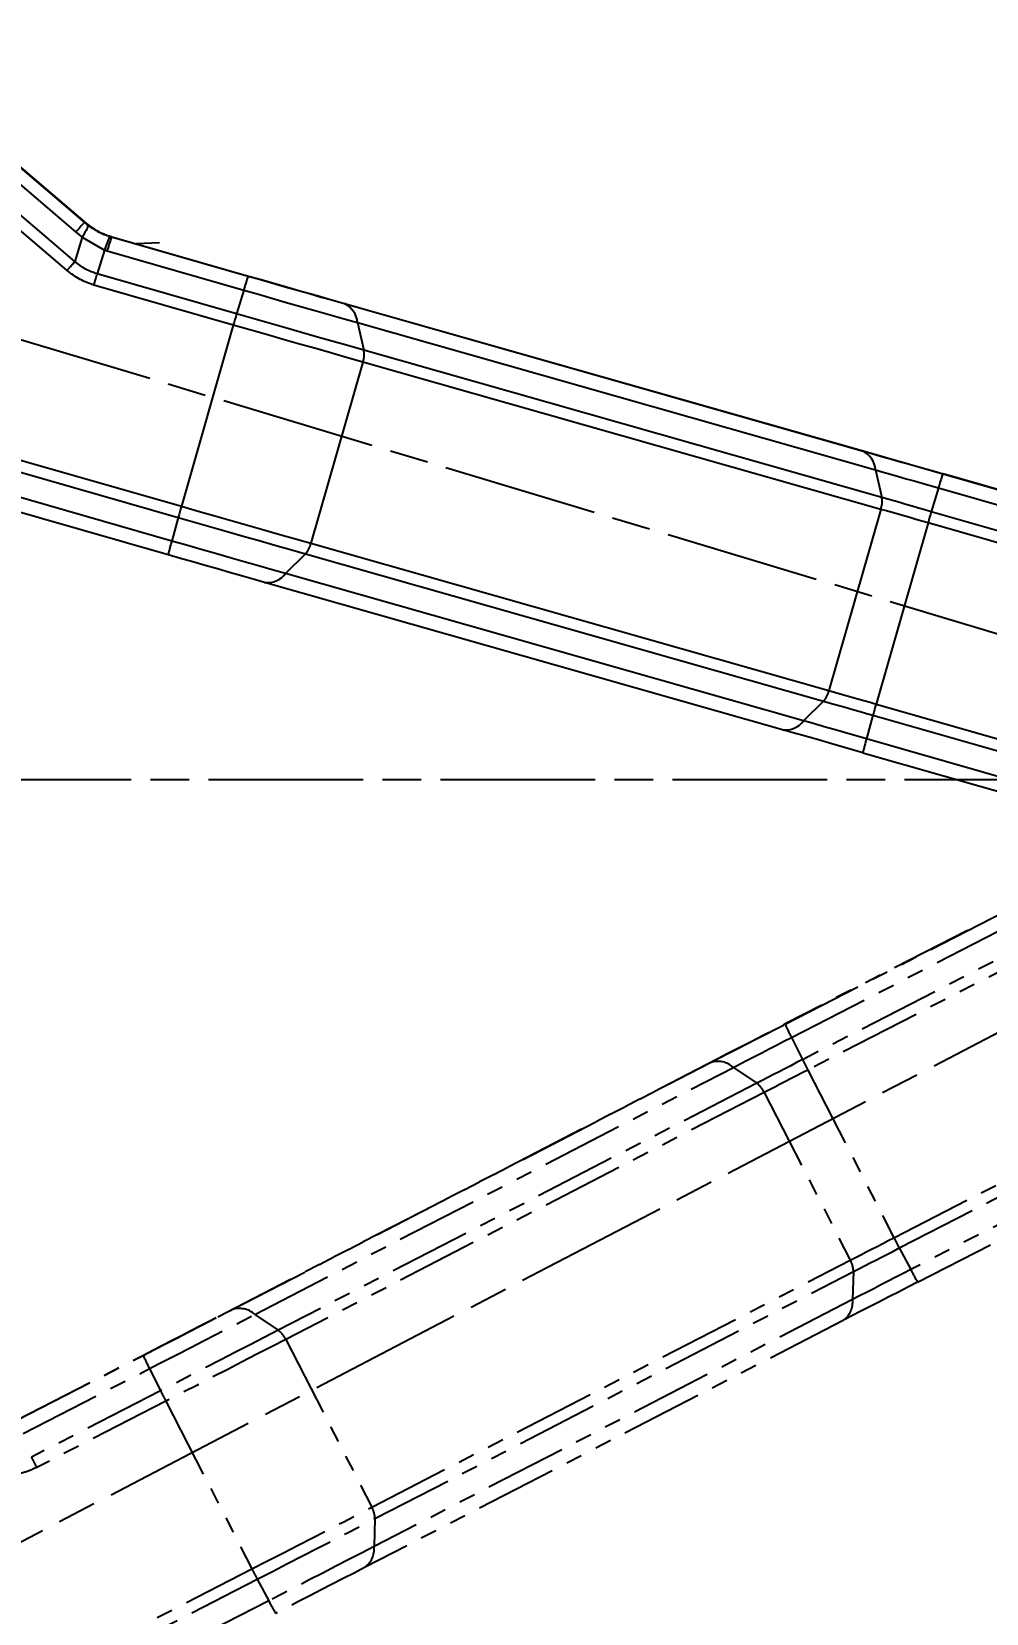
# Model space of a CAD drawing. Header units: millimetres. Extents: x 1663 to 4708, y 540 to 2693.
# Drawn here: x 4344.8 to 4418.8, y 1214.8 to 1337.5 of the extents above; entities that cross this region are included whole.
import ezdxf

# ---------------------------------------------------------------- set-up
doc = ezdxf.new("R2010")
doc.units = ezdxf.units.MM
doc.linetypes.add('AM_ISO08W050', pattern=[18, 12, -1.5, 3, -1.5])
doc.linetypes.add('PHANTOM', pattern=[12.7, 6.35, -1.27, 1.27, -1.27, 1.27, -1.27])
for name, color, linetype, lineweight in [('AM_5', 3, 'Continuous', 25), ('AM_7', 4, 'AM_ISO08W050', 25), ('标注', 3, 'Continuous', 13)]:
    doc.layers.add(name, color=color, linetype=linetype, lineweight=lineweight)
doc.styles.add('SLDTEXTSTYLE1', font='txt.shx', dxfattribs={"width": 0.7, "bigfont": 'gbcbig.shx'})
doc.dimstyles.new('SLDDIMSTYLE12$0', dxfattribs={"dimtxt": 12, "dimasz": 10, "dimexe": 0, "dimexo": 0.0625, "dimgap": 0.875, "dimtad": 1, "dimdec": 1, "dimlfac": 1.8, "dimrnd": 1e-09, "dimzin": 12, "dimdsep": 46, "dimtxsty": 'SLDTEXTSTYLE1', "dimcen": 0.09, "dimdle": 8.16, "dimclrd": 3, "dimclre": 3, "dimadec": 0, "dimazin": 3, "dimtfac": 1, "dimtdec": 1, "dimtofl": 0, "dimtmove": 0, "dimatfit": 3, "dimfxl": 0, "dimfrac": 2, "dimtolj": 1, "dimlwd": 5, "dimlwe": 5, "dimarcsym": 0})
doc.dimstyles.new('SLDDIMSTYLE12$2', dxfattribs={"dimtxt": 12, "dimasz": 10, "dimexe": 0, "dimexo": 0.0625, "dimgap": 0.875, "dimtad": 1, "dimdec": 1, "dimlfac": 1.8, "dimrnd": 1e-09, "dimzin": 12, "dimdsep": 46, "dimtxsty": 'SLDTEXTSTYLE1', "dimcen": 0.09, "dimdle": 8.16, "dimclrd": 3, "dimclre": 3, "dimadec": 0, "dimazin": 3, "dimtfac": 1, "dimtdec": 1, "dimtofl": 0, "dimtmove": 0, "dimatfit": 3, "dimfxl": 0, "dimfrac": 2, "dimtolj": 1, "dimlwd": 5, "dimlwe": 5, "dimarcsym": 0})

# ---------------------------------------------------------------- blocks, each defined once
blk = doc.blocks.new('*D78')
at = {"layer": 'Defpoints', "color": 0, "transparency": 16777216}
for p in [(4153.07, 1371.06), (4175.28, 1289.26), (4457.33, 1279.42), (4457.33, 1279.42), (4175.72, 1132.65)]:
    blk.add_point(p, dxfattribs=at)
at = {"layer": '标注', "color": 3, "linetype": 'Continuous', "lineweight": 5, "transparency": 16777216}
blk.add_arc((4457.33, 1279.42), 282.23, 165.2686, 205.498, dxfattribs=at)
at = {"layer": '标注', "color": 3, "transparency": 16777216}
for points in [[(4182.78, 1351.64), (4185.99, 1350.74), (4187.09, 1360.81)], [(4204.08, 1158.67), (4201.1, 1157.18), (4207.06, 1148.98)]]:
    blk.add_solid(points, dxfattribs=at)
at = {"layer": '标注', "color": 0, "transparency": 16777216, "insert": (4182.3, 1252.45), "char_height": 10, "attachment_point": 5, "rotation": 275.601, "style": 'SLDTEXTSTYLE1'}
blk.add_mtext('\\A1;60%%D', dxfattribs=at)
blk = doc.blocks.new('*D79')
at = {"layer": 'AM_5', "color": 3, "lineweight": 5, "transparency": 16777216}
blk.add_line((4206.77, 1279.45), (4205.32, 1279.45), dxfattribs=at)
at = {"layer": 'AM_5', "color": 3, "linetype": 'Continuous', "lineweight": 5, "transparency": 16777216}
blk.add_arc((4457.23, 1279.45), 251.91, 165.5129, 177.7254, dxfattribs=at)
at = {"layer": 'AM_5', "color": 3, "transparency": 16777216}
for points in [[(4211.72, 1342.92), (4214.93, 1342.02), (4216.02, 1352.1)], [(4207.18, 1289.42), (4203.85, 1289.48), (4205.32, 1279.45)]]:
    blk.add_solid(points, dxfattribs=at)
at = {"layer": 'Defpoints', "color": 0, "transparency": 16777216}
for p in [(4153.07, 1371.06), (4210.09, 1328.27), (4206.83, 1279.45), (4457.33, 1279.42), (4460.48, 1279.45)]:
    blk.add_point(p, dxfattribs=at)
at = {"layer": 'AM_5', "color": 0, "transparency": 16777216, "insert": (4201.2, 1317.17), "char_height": 12, "attachment_point": 5, "rotation": 81.6192, "style": 'SLDTEXTSTYLE1'}
blk.add_mtext('\\A1;15%%D', dxfattribs=at)
blk = doc.blocks.new('*D63')
at = {"layer": 'AM_5', "color": 3, "linetype": 'Continuous', "lineweight": 5, "transparency": 16777216}
for p, q in [((4220.4, 1352.02), (4237.83, 1409.88)), ((4465.25, 1341.38), (4247.4, 1407))]:
    blk.add_line(p, q, dxfattribs=at)
at = {"layer": 'AM_5', "color": 3, "lineweight": 5, "transparency": 16777216}
blk.add_line((4457.07, 1279.54), (4474.83, 1338.5), dxfattribs=at)
at = {"layer": 'AM_5', "color": 3, "transparency": 16777216}
for points in [[(4247.89, 1408.59), (4246.92, 1405.4), (4237.83, 1409.88)], [(4465.74, 1342.98), (4464.77, 1339.79), (4474.83, 1338.5)]]:
    blk.add_solid(points, dxfattribs=at)
at = {"layer": 'Defpoints', "color": 0, "transparency": 16777216}
for p in [(4237.83, 1409.88), (4220.38, 1351.96), (4457.05, 1279.48)]:
    blk.add_point(p, dxfattribs=at)
at = {"layer": 'AM_5', "color": 0, "transparency": 16777216, "insert": (4358.31, 1380.77), "char_height": 12, "attachment_point": 5, "rotation": 343.2384, "style": 'SLDTEXTSTYLE1'}
blk.add_mtext('\\A1;225', dxfattribs=at)

msp = doc.modelspace()

# ---------------------------------------------------------------- linework, layer by layer
at = {"color": 7, "linetype": 'Continuous', "lineweight": 25}
for p, q in [((4228.55, 1336.389), (4356.132, 1299.802)), ((4228.793, 1337.253), (4356.376, 1300.666)), ((4355.631, 1297.969), (4227.292, 1334.773)), ((4355.354, 1296.895), (4227.015, 1333.698)), ((4342.639, 1327.995), (4348.861, 1322.688)), ((4342.672, 1328.002), (4348.893, 1322.695)), ((4341.972, 1327.243), (4348.194, 1321.936)), ((4348.123, 1319.659), (4341.414, 1325.382)), ((4347.516, 1318.951), (4340.807, 1324.674)), ((4348.194, 1321.936), (4348.687, 1321.539)), ((4348.861, 1322.688), (4348.893, 1322.695)), ((4348.893, 1322.695), (4349.139, 1322.497)), ((4350.993, 1321.567), (4350.882, 1321.6)), ((4350.883, 1321.6), (4350.992, 1321.567)), ((4350.962, 1321.561), (4350.992, 1321.567)), ((4350.992, 1321.567), (4361.585, 1318.53)), ((4348.687, 1321.539), (4348.123, 1319.659)), ((4348.687, 1321.539), (4350.4, 1320.537)), ((4350.4, 1320.537), (4349.847, 1318.691)), ((4350.4, 1320.537), (4350.618, 1320.472)), ((4350.618, 1320.472), (4361.212, 1317.435)), ((4350.962, 1321.561), (4361.555, 1318.523)), ((4354.677, 1321.1), (4352.858, 1321.032)), ((4360.659, 1315.591), (4349.847, 1318.691)), ((4360.407, 1314.725), (4349.595, 1317.825)), ((4361.212, 1317.435), (4360.659, 1315.591)), ((4367.832, 1316.745), (4408.017, 1305.318)), ((4369.021, 1316.391), (4409.206, 1304.963)), ((4360.407, 1314.725), (4356.376, 1300.666)), ((4370.049, 1314.91), (4370.532, 1312.771)), ((4370.049, 1314.91), (4410.234, 1303.483)), ((4370.463, 1311.852), (4366.432, 1297.794)), ((4410.648, 1300.425), (4370.463, 1311.852)), ((4410.717, 1301.343), (4370.532, 1312.771)), ((4410.234, 1303.483), (4410.717, 1301.343)), ((4415.453, 1303.179), (4439.248, 1296.356)), ((4430.746, 1298.809), (4415.483, 1303.186)), ((4415.109, 1302.091), (4414.557, 1300.247)), ((4415.109, 1302.091), (4440.321, 1294.861)), ((4356.132, 1299.802), (4355.631, 1297.969)), ((4410.648, 1300.425), (4406.617, 1286.367)), ((4441.715, 1292.459), (4414.557, 1300.247)), ((4414.305, 1299.381), (4410.274, 1285.322)), ((4435.588, 1293.277), (4414.305, 1299.381)), ((4366.432, 1297.794), (4406.617, 1286.367)), ((4366.005, 1296.982), (4364.468, 1295.445)), ((4366.005, 1296.982), (4406.191, 1285.555)), ((4403.005, 1283.335), (4362.82, 1294.763)), ((4404.653, 1284.018), (4364.468, 1295.445)), ((4406.191, 1285.555), (4404.653, 1284.018)), ((4410.274, 1285.322), (4431.557, 1279.219)), ((4410.03, 1284.458), (4409.528, 1282.625)), ((4410.03, 1284.458), (4437.188, 1276.67)), ((4434.74, 1275.395), (4409.528, 1282.625)), ((4409.252, 1281.551), (4433.06, 1274.723))]:
    msp.add_line(p, q, dxfattribs=at)
at = {"color": 7, "linetype": 'PHANTOM', "lineweight": 25}
for p, q in [((4403.215, 1260.488), (4425.235, 1271.795)), ((4403.709, 1259.459), (4425.555, 1270.677)), ((4426.128, 1268.807), (4404.568, 1257.737)), ((4417.357, 1267.766), (4403.232, 1260.513)), ((4424.673, 1267.046), (4404.976, 1256.932)), ((4403.709, 1259.459), (4404.568, 1257.737)), ((4359.206, 1237.793), (4396.329, 1256.959)), ((4360.316, 1238.348), (4397.438, 1257.514)), ((4362.078, 1237.972), (4399.201, 1257.138)), ((4399.201, 1257.138), (4401.018, 1255.909)), ((4404.976, 1256.932), (4411.657, 1243.923)), ((4401.018, 1255.909), (4363.895, 1236.743)), ((4401.595, 1255.192), (4364.473, 1236.025)), ((4401.595, 1255.192), (4408.276, 1242.182)), ((4412.071, 1243.126), (4435.158, 1254.98)), ((4411.657, 1243.923), (4431.354, 1254.036)), ((4436.291, 1253.426), (4412.96, 1241.446)), ((4413.493, 1240.473), (4435.526, 1251.787)), ((4412.071, 1243.126), (4412.96, 1241.446)), ((4371.154, 1223.016), (4408.276, 1242.182)), ((4371.398, 1222.132), (4408.521, 1241.298)), ((4408.521, 1241.298), (4408.451, 1239.125)), ((4408.451, 1239.125), (4371.329, 1219.959)), ((4362.078, 1237.972), (4363.895, 1236.743)), ((4407.717, 1237.5), (4370.594, 1218.334)), ((4364.473, 1236.025), (4371.154, 1223.016)), ((4343.609, 1229.761), (4353.413, 1234.794)), ((4343.626, 1229.786), (4353.43, 1234.82)), ((4344.103, 1228.732), (4353.907, 1233.766)), ((4353.907, 1233.766), (4354.766, 1232.043)), ((4354.766, 1232.043), (4344.76, 1226.905)), ((4355.174, 1231.239), (4345.168, 1226.101)), ((4355.174, 1231.239), (4361.855, 1218.229)), ((4371.398, 1222.132), (4371.329, 1219.959)), ((4243.786, 1157.603), (4361.855, 1218.229)), ((4244.2, 1156.806), (4362.269, 1217.432)), ((4362.269, 1217.432), (4363.157, 1215.752)), ((4363.157, 1215.752), (4244.388, 1154.767))]:
    msp.add_line(p, q, dxfattribs=at)
at = {"color": 7, "linetype": 'Continuous', "lineweight": 25, "flags": 128}
for points in [[(4361.555, 1318.523), (4362.516, 1318.248), (4363.475, 1317.973), (4364.428, 1317.7), (4365.374, 1317.43), (4366.309, 1317.163), (4367.23, 1316.901), (4368.135, 1316.643), (4369.021, 1316.391)], [(4361.585, 1318.53), (4362.389, 1318.299), (4363.191, 1318.069), (4363.989, 1317.841), (4364.78, 1317.615), (4365.563, 1317.392), (4366.333, 1317.172), (4367.091, 1316.956), (4367.832, 1316.745)], [(4361.212, 1317.435), (4362.349, 1317.109), (4363.484, 1316.784), (4364.613, 1316.461), (4365.732, 1316.141), (4366.838, 1315.825), (4367.929, 1315.514), (4369, 1315.209), (4370.049, 1314.91)], [(4370.532, 1312.771), (4369.361, 1313.104), (4368.164, 1313.445), (4366.945, 1313.792), (4365.709, 1314.145), (4364.459, 1314.503), (4363.198, 1314.863), (4361.93, 1315.226), (4360.659, 1315.591)], [(4370.463, 1311.852), (4369.269, 1312.192), (4368.05, 1312.539), (4366.809, 1312.893), (4365.55, 1313.253), (4364.277, 1313.616), (4362.992, 1313.984), (4361.701, 1314.354), (4360.407, 1314.725)], [(4408.017, 1305.318), (4408.903, 1305.066), (4409.808, 1304.808), (4410.729, 1304.545), (4411.664, 1304.279), (4412.61, 1304.008), (4413.563, 1303.736), (4414.522, 1303.461), (4415.483, 1303.186)], [(4409.206, 1304.963), (4409.948, 1304.753), (4410.705, 1304.537), (4411.476, 1304.317), (4412.258, 1304.094), (4413.049, 1303.868), (4413.847, 1303.639), (4414.649, 1303.41), (4415.453, 1303.179)], [(4410.234, 1303.483), (4410.813, 1303.319), (4411.404, 1303.15), (4412.005, 1302.979), (4412.616, 1302.804), (4413.233, 1302.628), (4413.856, 1302.45), (4414.482, 1302.27), (4415.109, 1302.091)], [(4414.557, 1300.247), (4414.063, 1300.388), (4413.57, 1300.53), (4413.079, 1300.67), (4412.593, 1300.809), (4412.112, 1300.946), (4411.639, 1301.081), (4411.173, 1301.214), (4410.717, 1301.343)], [(4356.132, 1299.802), (4357.403, 1299.438), (4358.671, 1299.075), (4359.932, 1298.714), (4361.182, 1298.357), (4362.419, 1298.004), (4363.637, 1297.656), (4364.834, 1297.315), (4366.005, 1296.982)], [(4356.376, 1300.666), (4357.67, 1300.295), (4358.961, 1299.925), (4360.246, 1299.558), (4361.519, 1299.194), (4362.779, 1298.835), (4364.019, 1298.481), (4365.238, 1298.134), (4366.432, 1297.794)], [(4414.305, 1299.381), (4413.834, 1299.516), (4413.364, 1299.65), (4412.897, 1299.784), (4412.434, 1299.916), (4411.976, 1300.047), (4411.525, 1300.175), (4411.082, 1300.302), (4410.648, 1300.425)], [(4364.468, 1295.445), (4363.419, 1295.743), (4362.348, 1296.049), (4361.257, 1296.36), (4360.151, 1296.675), (4359.031, 1296.995), (4357.903, 1297.318), (4356.768, 1297.643), (4355.631, 1297.969)], [(4362.82, 1294.763), (4361.934, 1295.015), (4361.029, 1295.272), (4360.107, 1295.535), (4359.173, 1295.802), (4358.227, 1296.072), (4357.274, 1296.345), (4356.315, 1296.619), (4355.354, 1296.895)], [(4406.617, 1286.367), (4407.051, 1286.243), (4407.494, 1286.117), (4407.945, 1285.988), (4408.403, 1285.858), (4408.866, 1285.725), (4409.333, 1285.592), (4409.803, 1285.457), (4410.274, 1285.322)], [(4406.191, 1285.555), (4406.646, 1285.425), (4407.112, 1285.293), (4407.585, 1285.157), (4408.066, 1285.02), (4408.552, 1284.881), (4409.043, 1284.741), (4409.536, 1284.6), (4410.03, 1284.458)], [(4409.528, 1282.625), (4408.901, 1282.805), (4408.275, 1282.984), (4407.652, 1283.162), (4407.034, 1283.339), (4406.424, 1283.513), (4405.822, 1283.685), (4405.231, 1283.853), (4404.653, 1284.018)], [(4409.252, 1281.551), (4408.448, 1281.781), (4407.646, 1282.011), (4406.848, 1282.239), (4406.057, 1282.465), (4405.274, 1282.689), (4404.504, 1282.909), (4403.746, 1283.124), (4403.005, 1283.335)]]:
    msp.add_lwpolyline(points, dxfattribs=at)
at = {"color": 7, "linetype": 'PHANTOM', "lineweight": 25, "flags": 128}
for points in [[(4396.329, 1256.959), (4397.147, 1257.382), (4397.984, 1257.813), (4398.835, 1258.252), (4399.7, 1258.697), (4400.574, 1259.147), (4401.456, 1259.601), (4402.343, 1260.056), (4403.232, 1260.513)], [(4397.438, 1257.514), (4398.123, 1257.868), (4398.823, 1258.229), (4399.536, 1258.596), (4400.259, 1258.968), (4400.991, 1259.345), (4401.729, 1259.725), (4402.471, 1260.106), (4403.215, 1260.488)], [(4399.201, 1257.138), (4399.735, 1257.414), (4400.282, 1257.696), (4400.838, 1257.982), (4401.402, 1258.273), (4401.973, 1258.567), (4402.549, 1258.863), (4403.128, 1259.161), (4403.709, 1259.459)], [(4404.568, 1257.737), (4404.111, 1257.502), (4403.655, 1257.267), (4403.201, 1257.034), (4402.751, 1256.803), (4402.307, 1256.574), (4401.869, 1256.348), (4401.439, 1256.126), (4401.018, 1255.909)], [(4404.976, 1256.932), (4404.541, 1256.709), (4404.107, 1256.485), (4403.675, 1256.263), (4403.246, 1256.043), (4402.823, 1255.825), (4402.406, 1255.61), (4401.996, 1255.398), (4401.595, 1255.192)], [(4408.276, 1242.182), (4408.677, 1242.389), (4409.087, 1242.6), (4409.504, 1242.815), (4409.927, 1243.033), (4410.355, 1243.253), (4410.787, 1243.476), (4411.222, 1243.699), (4411.657, 1243.923)], [(4408.521, 1241.298), (4408.942, 1241.515), (4409.372, 1241.737), (4409.81, 1241.963), (4410.254, 1242.192), (4410.704, 1242.423), (4411.158, 1242.656), (4411.614, 1242.891), (4412.071, 1243.126)], [(4412.96, 1241.446), (4412.379, 1241.148), (4411.8, 1240.85), (4411.224, 1240.554), (4410.653, 1240.26), (4410.088, 1239.969), (4409.532, 1239.682), (4408.986, 1239.401), (4408.451, 1239.125)], [(4413.493, 1240.473), (4412.749, 1240.091), (4412.007, 1239.71), (4411.269, 1239.33), (4410.537, 1238.954), (4409.814, 1238.581), (4409.102, 1238.214), (4408.402, 1237.853), (4407.717, 1237.5)], [(4353.413, 1234.794), (4354.302, 1235.251), (4355.189, 1235.707), (4356.071, 1236.161), (4356.945, 1236.611), (4357.809, 1237.056), (4358.661, 1237.495), (4359.497, 1237.926), (4360.316, 1238.348)], [(4353.43, 1234.82), (4354.174, 1235.202), (4354.916, 1235.583), (4355.654, 1235.963), (4356.386, 1236.339), (4357.109, 1236.712), (4357.821, 1237.079), (4358.521, 1237.44), (4359.206, 1237.793)], [(4353.907, 1233.766), (4354.96, 1234.306), (4356.009, 1234.846), (4357.053, 1235.383), (4358.088, 1235.915), (4359.111, 1236.442), (4360.119, 1236.962), (4361.109, 1237.472), (4362.078, 1237.972)], [(4363.895, 1236.743), (4362.812, 1236.184), (4361.706, 1235.614), (4360.58, 1235.033), (4359.437, 1234.445), (4358.281, 1233.85), (4357.115, 1233.25), (4355.942, 1232.647), (4354.766, 1232.043)], [(4364.473, 1236.025), (4363.37, 1235.456), (4362.244, 1234.875), (4361.097, 1234.284), (4359.932, 1233.685), (4358.755, 1233.079), (4357.567, 1232.468), (4356.372, 1231.854), (4355.174, 1231.239)], [(4361.855, 1218.229), (4363.053, 1218.844), (4364.248, 1219.458), (4365.436, 1220.069), (4366.613, 1220.675), (4367.777, 1221.275), (4368.924, 1221.866), (4370.051, 1222.447), (4371.154, 1223.016)], [(4362.269, 1217.432), (4363.445, 1218.036), (4364.618, 1218.639), (4365.784, 1219.239), (4366.941, 1219.834), (4368.084, 1220.423), (4369.21, 1221.003), (4370.316, 1221.573), (4371.398, 1222.132)], [(4371.329, 1219.959), (4370.36, 1219.459), (4369.37, 1218.948), (4368.362, 1218.429), (4367.339, 1217.902), (4366.304, 1217.369), (4365.26, 1216.832), (4364.21, 1216.293), (4363.157, 1215.752)], [(4370.594, 1218.334), (4369.776, 1217.911), (4368.939, 1217.48), (4368.088, 1217.041), (4367.223, 1216.596), (4366.349, 1216.146), (4365.467, 1215.692), (4364.58, 1215.236), (4363.691, 1214.78)]]:
    msp.add_lwpolyline(points, dxfattribs=at)
at = {"color": 7, "linetype": 'Continuous', "lineweight": 25}
for centre, radius, start, end in [((4363.489, 1309.039), 20.007, 136.98231, 139.86093), ((4366.295, 1316.123), 16.269, 160.47233, 164.49361), ((4376.888, 1313.085), 16.269, 160.47233, 164.49361), ((4441.098, 1291.668), 83.921, 163.43713, 164.05307), ((4368.237, 1314.75), 1.819, 5.07762, 64.46165), ((4368.583, 1312.457), 1.975, 342.17658, 9.14397), ((4408.422, 1303.322), 1.819, 5.07766, 64.46203), ((4430.785, 1297.741), 16.268, 160.47228, 164.49364), ((4408.768, 1301.03), 1.975, 342.17656, 9.14413), ((4435.829, 1277.805), 82.676, 163.94748, 164.56969), ((4494.995, 1276.324), 83.921, 163.43713, 164.05307), ((4369.711, 1293.772), 14.692, 163.40044, 167.7271), ((4364.541, 1298.269), 1.95, 318.69224, 345.8928), ((4363.059, 1296.516), 1.77, 262.23993, 322.75953), ((4404.726, 1286.842), 1.95, 318.69201, 345.89284), ((4489.726, 1262.461), 82.676, 163.94748, 164.5697), ((4403.244, 1285.089), 1.77, 262.23993, 322.75953), ((4423.608, 1278.428), 14.692, 163.40041, 167.72716)]:
    msp.add_arc(centre, radius, start, end, dxfattribs=at)
at = {"color": 7, "linetype": 'PHANTOM', "lineweight": 25}
for centre, radius, start, end in [((4418.116, 1267.015), 16.268, 203.65312, 207.67448), ((4397.99, 1255.781), 1.819, 48.2585, 107.64287), ((4479.594, 1295.336), 83.921, 206.61797, 207.23391), ((4399.811, 1254.346), 1.975, 25.3574, 52.32497), ((4485.238, 1281.622), 82.676, 207.12832, 207.75054), ((4406.572, 1241.234), 1.95, 1.87285, 29.07368), ((4426.099, 1248.02), 14.692, 206.58125, 210.908), ((4360.867, 1236.615), 1.819, 48.25846, 107.64249), ((4406.691, 1238.942), 1.77, 305.42077, 5.94037), ((4362.688, 1235.18), 1.975, 25.35742, 52.32481), ((4368.314, 1241.321), 16.269, 203.65317, 207.67445), ((4429.792, 1269.643), 83.921, 206.61798, 207.23391), ((4369.449, 1222.068), 1.95, 1.87308, 29.07364), ((4369.568, 1219.776), 1.77, 305.42077, 5.94037), ((4435.436, 1255.928), 82.676, 207.12832, 207.75053), ((4376.297, 1222.326), 14.692, 206.58128, 210.90794)]:
    msp.add_arc(centre, radius, start, end, dxfattribs=at)
at = {"color": 7, "linetype": 'Continuous', "lineweight": 25}
for points, knots in [([(4349.107, 1322.49), (4349.112, 1322.425), (4349.122, 1322.296), (4348.832, 1321.791), (4348.687, 1321.539)], [0, 0, 0, 0, 0.5008043, 1, 1, 1, 1]), ([(4348.861, 1322.688), (4348.906, 1322.65), (4348.987, 1322.582), (4349.071, 1322.518), (4349.107, 1322.49)], [0, 0, 0, 0, 0.5576718, 1, 1, 1, 1]), ([(4349.107, 1322.49), (4349.382, 1322.3), (4349.923, 1321.926), (4350.546, 1321.703), (4350.853, 1321.594)], [0, 0, 0, 0, 0.5083155, 1, 1, 1, 1]), ([(4349.139, 1322.497), (4349.413, 1322.307), (4349.952, 1321.933), (4350.576, 1321.71), (4350.883, 1321.6)], [0, 0, 0, 0, 0.50800634, 1, 1, 1, 1]), ([(4350.853, 1321.594), (4350.816, 1321.549), (4350.743, 1321.459), (4350.514, 1320.845), (4350.4, 1320.537)], [0, 0, 0, 0, 0.5, 1, 1, 1, 1]), ([(4350.853, 1321.594), (4350.873, 1321.587), (4350.909, 1321.576), (4350.946, 1321.566), (4350.962, 1321.561)], [0, 0, 0, 0, 0.5601455, 1, 1, 1, 1]), ([(4349.847, 1318.691), (4349.537, 1318.801), (4348.907, 1319.024), (4348.388, 1319.445), (4348.123, 1319.659)], [0, 0, 0, 0, 0.4914989, 1, 1, 1, 1]), ([(4349.595, 1317.825), (4349.225, 1317.954), (4348.471, 1318.217), (4347.838, 1318.703), (4347.516, 1318.951)], [0, 0, 0, 0, 0.4902935, 1, 1, 1, 1])]:
    msp.add_open_spline(points, degree=3, knots=knots, dxfattribs=at)
for points in [[(4347.516, 1318.951), (4347.575, 1319.02), (4347.693, 1319.159), (4347.861, 1319.354), (4348.011, 1319.529), (4348.086, 1319.615), (4348.123, 1319.659)], [(4349.595, 1317.825), (4349.619, 1317.909), (4349.667, 1318.076), (4349.735, 1318.313), (4349.798, 1318.527), (4349.831, 1318.637), (4349.847, 1318.691)]]:
    msp.add_open_spline(points, degree=3, dxfattribs=at)
at = {"color": 7, "linetype": 'PHANTOM', "lineweight": 25}
msp.add_open_spline([(4345.168, 1226.101), (4344.811, 1225.942), (4344.082, 1225.618), (4343.287, 1225.539), (4342.882, 1225.499)], degree=3, knots=[0, 0, 0, 0, 0.4902935, 1, 1, 1, 1], dxfattribs=at)
msp.add_open_spline([(4345.168, 1226.101), (4345.129, 1226.178), (4345.049, 1226.333), (4344.937, 1226.553), (4344.837, 1226.752), (4344.785, 1226.854), (4344.76, 1226.905)], degree=3, dxfattribs=at)
at = {"layer": 'AM_7'}
for p, q in [((4457.335, 1279.42), (4153.067, 1371.062)), ((4457.335, 1279.42), (4175.722, 1132.646)), ((4460.483, 1279.452), (4206.832, 1279.452))]:
    msp.add_line(p, q, dxfattribs=at)

# ---------------------------------------------------------------- dimensions: what is measured, and where the dimension line sits
at = {"layer": 'AM_5'}
dim = msp.add_linear_dim(base=(4237.83, 1409.881), p1=(4457.054, 1279.479), p2=(4220.385, 1351.96), angle=163.23837, text='225', dimstyle='SLDDIMSTYLE12$0', override={"dimlfac": 1, "dimpost": ''}, dxfattribs=at)
dim.commit()
dim.dimension.update_dxf_attribs({"geometry": '*D63', "text_midpoint": (4358.313, 1380.773)})
dim = msp.add_angular_dim_2l(base=(4210.092, 1328.272), line1=((4457.335, 1279.42), (4153.067, 1371.062)), line2=((4460.483, 1279.452), (4206.832, 1279.452)), text='15%%D', dimstyle='SLDDIMSTYLE12$2', override={"dimlfac": 1, "dimpost": ''}, dxfattribs=at)
dim.commit()
dim.dimension.update_dxf_attribs({"geometry": '*D79', "text_midpoint": (4201.205, 1317.171)})
at = {"layer": '标注'}
dim = msp.add_angular_dim_2l(base=(4175.275, 1289.262), line1=((4457.335, 1279.42), (4153.067, 1371.062)), line2=((4457.335, 1279.42), (4175.722, 1132.646)), text='60%%D', dimstyle='SLDDIMSTYLE12$2', override={"dimtxt": 10, "dimadec": 3, "dimtdec": 3, "dimtzin": 0}, dxfattribs=at)
dim.commit()
dim.dimension.update_dxf_attribs({"geometry": '*D78', "text_midpoint": (4176.451, 1251.874), "dimtype": 162})

doc.saveas('drawing.dxf')
